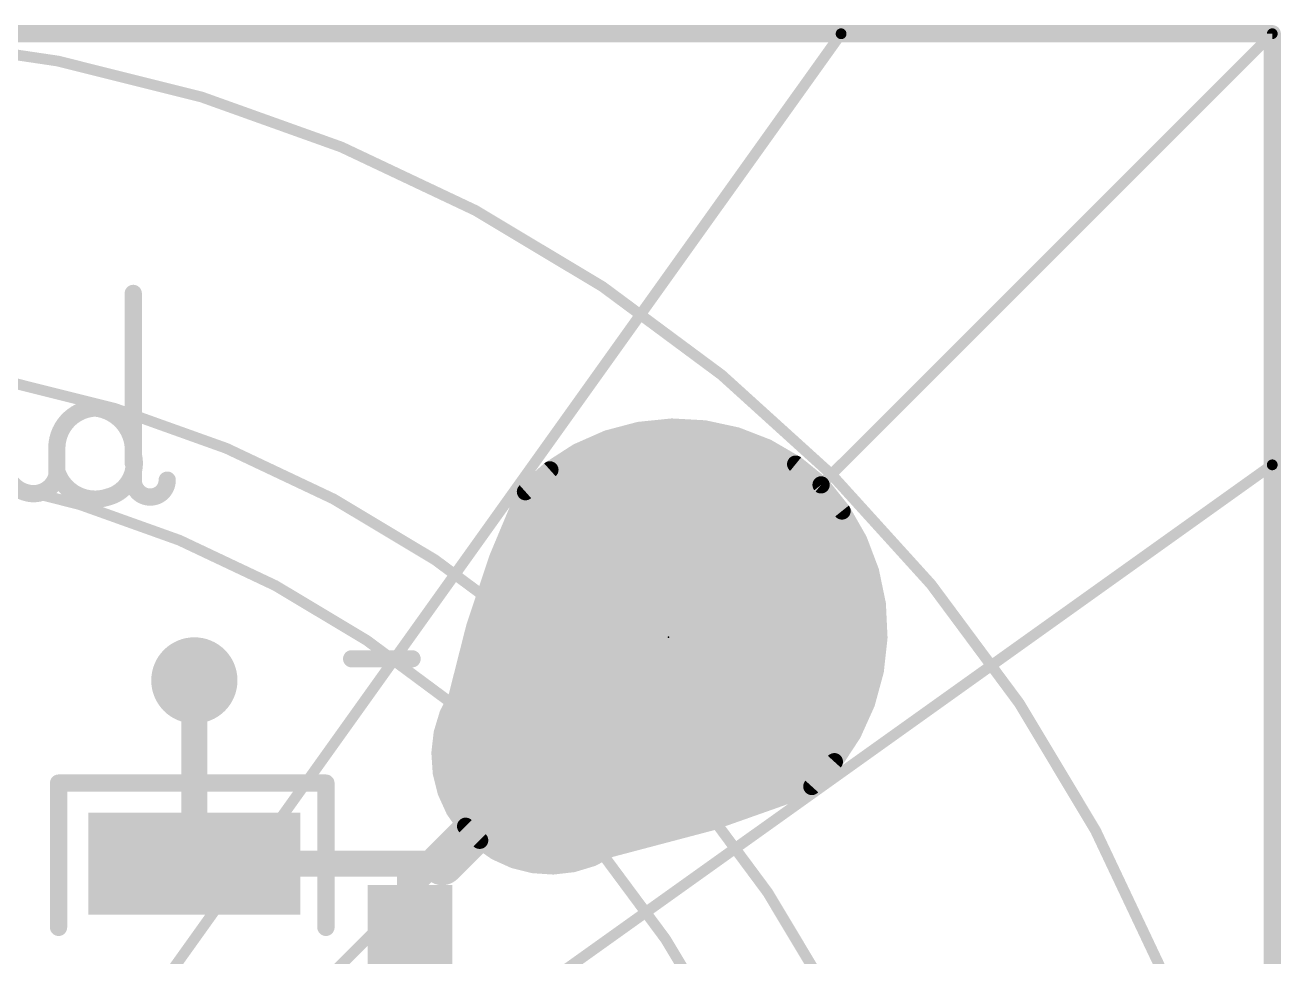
# Model space of a CAD drawing. Extents: x -0.4 to 35.7, y -0.1 to 35.7.
# Drawn here: x 20.87 to 35.66, y 24.68 to 35.66 of the extents above; entities that cross this region are included whole.
import ezdxf

# ---------------------------------------------------------------- set-up
doc = ezdxf.new("R2010")
doc.units = 0
for name, color, linetype in [('1', 12, 'CONTINUOUS'), ('16', 132, 'CONTINUOUS'), ('17', 110, 'CONTINUOUS'), ('18', 110, 'CONTINUOUS'), ('20', 53, 'CONTINUOUS'), ('21', 41, 'CONTINUOUS'), ('23', 53, 'CONTINUOUS'), ('51', 53, 'CONTINUOUS')]:
    doc.layers.add(name, color=color, linetype=linetype)

# ---------------------------------------------------------------- blocks, each defined once
blk = doc.blocks.new('RECT')
blk.add_solid([(-0.5, -0.5), (0.5, -0.5), (-0.5, 0.5), (0.5, 0.5)])
blk = doc.blocks.new('ROUNDP')
at = {"const_width": 0.5}
blk.add_lwpolyline([(0, -0.25, 1), (0, 0.25, 1), (0, -0.25)], format="xyb", dxfattribs=at)
blk = doc.blocks.new('ROUNDV')
at = {"const_width": 0.5}
blk.add_lwpolyline([(0, -0.25, 1), (0, 0.25, 1), (0, -0.25)], format="xyb", dxfattribs=at)

msp = doc.modelspace()

# ---------------------------------------------------------------- linework, layer by layer
at = {"layer": '1'}
for points, const_width in [([(28.1012, 30.8858), (27.7274, 30.7869)], 0.2032), ([(28.4858, 30.9251), (28.1012, 30.8858)], 0.2032), ([(28.1068, 30.8864), (28.9517, 30.8864)], 0.2032), ([(28.8717, 30.9037), (28.4858, 30.9251)], 0.2032), ([(29.2496, 30.8221), (28.8717, 30.9037)], 0.2032), ([(29.6101, 30.6825), (29.2496, 30.8221)], 0.2032), ([(27.7274, 30.7869), (27.3738, 30.6308)], 0.2032), ([(27.4926, 30.6832), (29.6084, 30.6832)], 0.2032), ([(29.9443, 30.4882), (29.6101, 30.6825)], 0.2032), ([(27.3738, 30.6308), (27.0489, 30.4212)], 0.2032), ([(27.0489, 30.4212), (26.7608, 30.1634)], 0.2032), ([(27.1401, 30.48), (29.9544, 30.48)], 0.2032), ([(30.2441, 30.2441), (29.9443, 30.4882)], 0.2032), ([(26.8875, 30.2768), (30.2039, 30.2768)], 0.2032), ([(30.491, 29.9363), (30.2441, 30.2441)], 0.2032), ([(26.7608, 30.1634), (26.4333, 29.38)], 0.2032), ([(26.7233, 30.0736), (30.3808, 30.0736)], 0.2032), ([(30.6867, 29.5938), (30.491, 29.9363)], 0.2032), ([(26.6383, 29.8704), (30.5286, 29.8704)], 0.2032), ([(26.5533, 29.6672), (30.6447, 29.6672)], 0.2032), ([(30.8264, 29.2249), (30.6867, 29.5938)], 0.2032), ([(26.4333, 29.38), (26.1643, 28.5746)], 0.2032), ([(26.4684, 29.464), (30.7358, 29.464)], 0.2032), ([(26.3935, 29.2608), (30.8128, 29.2608)], 0.2032), ([(30.9067, 28.8386), (30.8264, 29.2249)], 0.2032), ([(26.3256, 29.0576), (30.8612, 29.0576)], 0.2032), ([(26.2577, 28.8544), (30.9034, 28.8544)], 0.2032), ([(30.9256, 28.4445), (30.9067, 28.8386)], 0.2032), ([(26.1899, 28.6512), (30.9157, 28.6512)], 0.2032), ([(25.781, 25.781), (28.448, 28.448)], 0.3048), ([(26.1643, 28.5746), (25.9554, 27.7515)], 0.2032), ([(26.1322, 28.448), (30.9254, 28.448)], 0.2032), ([(30.8826, 28.0524), (30.9256, 28.4445)], 0.2032), ([(26.0806, 28.2448), (30.9037, 28.2448)], 0.2032), ([(26.0291, 28.0416), (30.8797, 28.0416)], 0.2032), ([(30.7788, 27.6718), (30.8826, 28.0524)], 0.2032), ([(22.86, 25.78), (22.86, 27.94)], 0.3048), ([(25.9554, 27.7515), (25.8486, 27.5434)], 0.2032), ([(25.9775, 27.8384), (30.8243, 27.8384)], 0.2032), ([(25.8958, 27.6352), (30.7624, 27.6352)], 0.2032), ([(30.6168, 27.3121), (30.7788, 27.6718)], 0.2032), ([(25.8486, 27.5434), (25.7808, 27.3195)], 0.2032), ([(25.8149, 27.432), (30.6708, 27.432)], 0.2032), ([(25.7808, 27.3195), (25.7541, 27.0871)], 0.2032), ([(30.4004, 26.9821), (30.6168, 27.3121)], 0.2032), ([(25.7704, 27.2288), (30.5622, 27.2288)], 0.2032), ([(25.7541, 27.0871), (25.7695, 26.8537)], 0.2032), ([(25.7582, 27.0256), (30.4289, 27.0256)], 0.2032), ([(30.1352, 26.6901), (30.4004, 26.9821)], 0.2032), ([(25.7695, 26.8537), (25.8264, 26.6268)], 0.2032), ([(25.7773, 26.8224), (30.2553, 26.8224)], 0.2032), ([(28.9584, 26.2739), (30.1352, 26.6901)], 0.2032), ([(25.8264, 26.6268), (25.9229, 26.4138)], 0.2032), ([(25.8298, 26.6192), (29.9346, 26.6192)], 0.2032), ([(25.9219, 26.416), (29.3602, 26.416)], 0.2032), ([(25.9229, 26.4138), (26.056, 26.2214)], 0.2032), ([(27.7515, 25.9554), (28.9584, 26.2739)], 0.2032), ([(26.056, 26.2214), (26.2214, 26.056)], 0.2032), ([(26.0647, 26.2128), (28.7269, 26.2128)], 0.2032), ([(26.2214, 26.056), (26.4138, 25.9229)], 0.2032), ([(26.2885, 26.0096), (27.9567, 26.0096)], 0.2032), ([(27.5434, 25.8486), (27.7515, 25.9554)], 0.2032), ([(25.272, 25.78), (22.86, 25.78)], 0.3048), ([(25.273, 25.781), (25.272, 25.78)], 0.3048), ([(25.4, 25.781), (25.273, 25.781)], 0.3048), ([(25.4, 24.98), (25.4, 25.781)], 0.3048), ([(25.4, 25.781), (25.781, 25.781)], 0.3048), ([(26.4138, 25.9229), (26.6268, 25.8264)], 0.2032), ([(26.6268, 25.8264), (26.8537, 25.7695)], 0.2032), ([(26.7065, 25.8064), (27.404, 25.8064)], 0.2032), ([(27.3195, 25.7808), (27.5434, 25.8486)], 0.2032), ([(26.8537, 25.7695), (27.0871, 25.7541)], 0.2032), ([(27.0871, 25.7541), (27.3195, 25.7808)], 0.2032)]:
    msp.add_lwpolyline(points, dxfattribs=dict(at, const_width=const_width))
for points, const_width in [([(28.096, 30.9364, 1), (28.1063, 30.8353)], 0.1016), ([(28.1068, 30.9372, 1), (28.1068, 30.8356)], 0.1016), ([(28.1142, 30.8367, 1), (28.0882, 30.9349)], 0.1016), ([(28.4886, 30.9758, 1), (28.4829, 30.8743)], 0.1016), ([(28.4909, 30.8745, 1), (28.4806, 30.9756)], 0.1016), ([(28.8825, 30.9533, 1), (28.861, 30.854)], 0.1016), ([(28.8689, 30.8529, 1), (28.8746, 30.9544)], 0.1016), ([(28.9517, 30.8356, 1), (28.9517, 30.9372)], 0.1016), ([(29.268, 30.8695, 1), (29.2313, 30.7748)], 0.1016), ([(27.4926, 30.734, 1), (27.4926, 30.6324)], 0.1016), ([(27.7144, 30.836, 1), (27.7404, 30.7378)], 0.1016), ([(27.748, 30.7404, 1), (27.7069, 30.8334)], 0.1016), ([(29.2389, 30.7725, 1), (29.2603, 30.8718)], 0.1016), ([(29.6357, 30.7264, 1), (29.5846, 30.6386)], 0.1016), ([(29.5918, 30.6351, 1), (29.6285, 30.7299)], 0.1016), ([(29.6084, 30.6324, 1), (29.6084, 30.734)], 0.1016), ([(27.3533, 30.6772, 1), (27.3943, 30.5843)], 0.1016), ([(27.4013, 30.5881, 1), (27.3463, 30.6735)], 0.1016), ([(27.0214, 30.4639, 1), (27.0765, 30.3785)], 0.1016), ([(27.0828, 30.3834, 1), (27.0151, 30.4591)], 0.1016), ([(27.1401, 30.5308, 1), (27.1401, 30.4292)], 0.1016), ([(29.9764, 30.5276, 1), (29.9123, 30.4488)], 0.1016), ([(29.9188, 30.4443, 1), (29.9699, 30.5321)], 0.1016), ([(29.9544, 30.4292, 1), (29.9544, 30.5308)], 0.1016), ([(26.8875, 30.3276, 1), (26.8875, 30.226)], 0.1016), ([(30.2837, 30.2758, 1), (30.2044, 30.2123)], 0.1016), ([(30.2039, 30.226, 1), (30.2039, 30.3276)], 0.1016), ([(30.212, 30.2047, 1), (30.2761, 30.2834)], 0.1016), ([(26.727, 30.2013, 1), (26.7947, 30.1256)], 0.1016), ([(26.8077, 30.1438, 1), (26.714, 30.183)], 0.1016), ([(26.7233, 30.1244, 1), (26.7233, 30.0228)], 0.1016), ([(30.3808, 30.0228, 1), (30.3808, 30.1244)], 0.1016), ([(30.5351, 29.9615, 1), (30.4468, 29.9111)], 0.1016), ([(26.6383, 29.9212, 1), (26.6383, 29.8196)], 0.1016), ([(30.4513, 29.9046, 1), (30.5306, 29.9681)], 0.1016), ([(30.5286, 29.8196, 1), (30.5286, 29.9212)], 0.1016), ([(26.5533, 29.718, 1), (26.5533, 29.6164)], 0.1016), ([(30.6447, 29.6164, 1), (30.6447, 29.718)], 0.1016), ([(30.7342, 29.6118, 1), (30.6392, 29.5758)], 0.1016), ([(30.6426, 29.5686, 1), (30.7308, 29.619)], 0.1016), ([(26.3864, 29.3996, 1), (26.4801, 29.3604)], 0.1016), ([(26.4814, 29.3639, 1), (26.3851, 29.3961)], 0.1016), ([(26.4684, 29.5148, 1), (26.4684, 29.4132)], 0.1016), ([(30.7358, 29.4132, 1), (30.7358, 29.5148)], 0.1016), ([(26.3935, 29.3116, 1), (26.3935, 29.21)], 0.1016), ([(30.8761, 29.2352, 1), (30.7767, 29.2145)], 0.1016), ([(30.8128, 29.21, 1), (30.8128, 29.3116)], 0.1016), ([(26.3256, 29.1084, 1), (26.3256, 29.0068)], 0.1016), ([(30.7789, 29.2069, 1), (30.8739, 29.2429)], 0.1016), ([(30.8612, 29.0068, 1), (30.8612, 29.1084)], 0.1016), ([(26.2577, 28.9052, 1), (26.2577, 28.8036)], 0.1016), ([(30.9575, 28.841, 1), (30.856, 28.8362)], 0.1016), ([(30.857, 28.8283, 1), (30.9564, 28.8489)], 0.1016), ([(30.9034, 28.8036, 1), (30.9034, 28.9052)], 0.1016), ([(26.1899, 28.702, 1), (26.1899, 28.6004)], 0.1016), ([(30.9157, 28.6004, 1), (30.9157, 28.702)], 0.1016), ([(26.1161, 28.5907, 1), (26.2125, 28.5585)], 0.1016), ([(26.2135, 28.5621, 1), (26.1151, 28.5871)], 0.1016), ([(28.5019, 28.3941, 1), (28.3941, 28.5019)], 0.1524), ([(26.1322, 28.4988, 1), (26.1322, 28.3972)], 0.1016), ([(30.8749, 28.4421, 1), (30.9763, 28.447)], 0.1016), ([(30.9761, 28.439, 1), (30.8751, 28.4501)], 0.1016), ([(30.9254, 28.3972, 1), (30.9254, 28.4988)], 0.1016), ([(26.0806, 28.2956, 1), (26.0806, 28.194)], 0.1016), ([(30.9037, 28.194, 1), (30.9037, 28.2956)], 0.1016), ([(26.0291, 28.0924, 1), (26.0291, 27.9908)], 0.1016), ([(30.9316, 28.039, 1), (30.8336, 28.0657)], 0.1016), ([(30.8797, 27.9908, 1), (30.8797, 28.0924)], 0.1016), ([(22.9362, 27.94, 1), (22.7838, 27.94)], 0.1524), ([(30.8321, 28.0579, 1), (30.9331, 28.0468)], 0.1016), ([(26.0006, 27.7283, 1), (25.9103, 27.7747)], 0.1016), ([(25.9775, 27.8892, 1), (25.9775, 27.7876)], 0.1016), ([(30.8243, 27.7876, 1), (30.8243, 27.8892)], 0.1016), ([(25.8958, 27.686, 1), (25.8958, 27.5844)], 0.1016), ([(25.9062, 27.764, 1), (26.0047, 27.739)], 0.1016), ([(30.7298, 27.6851, 1), (30.8278, 27.6584)], 0.1016), ([(30.8251, 27.6509, 1), (30.7325, 27.6926)], 0.1016), ([(30.7624, 27.5844, 1), (30.7624, 27.686)], 0.1016), ([(25.8149, 27.4828, 1), (25.8149, 27.3812)], 0.1016), ([(25.8035, 27.5666, 1), (25.8938, 27.5202)], 0.1016), ([(25.8973, 27.5287, 1), (25.8, 27.5581)], 0.1016), ([(30.6708, 27.3812, 1), (30.6708, 27.4828)], 0.1016), ([(25.7322, 27.3343, 1), (25.8294, 27.3048)], 0.1016), ([(25.8313, 27.3137, 1), (25.7303, 27.3253)], 0.1016), ([(30.5704, 27.3329, 1), (30.6631, 27.2912)], 0.1016), ([(30.6592, 27.2842, 1), (30.5743, 27.3399)], 0.1016), ([(25.7704, 27.2796, 1), (25.7704, 27.178)], 0.1016), ([(30.5622, 27.178, 1), (30.5622, 27.2796)], 0.1016), ([(25.8048, 27.0905, 1), (25.7034, 27.0838)], 0.1016), ([(25.7037, 27.0929, 1), (25.8046, 27.0813)], 0.1016), ([(25.7582, 27.0764, 1), (25.7582, 26.9748)], 0.1016), ([(30.438, 26.948, 1), (30.3628, 27.0163)], 0.1016), ([(30.4289, 26.9748, 1), (30.4289, 27.0764)], 0.1016), ([(25.8188, 26.8661, 1), (25.7202, 26.8414)], 0.1016), ([(30.3579, 27.01, 1), (30.4429, 26.9543)], 0.1016), ([(25.7188, 26.8504, 1), (25.8202, 26.8571)], 0.1016), ([(25.7773, 26.8732, 1), (25.7773, 26.7716)], 0.1016), ([(30.1521, 26.6422, 1), (30.1182, 26.738)], 0.1016), ([(30.2553, 26.7716, 1), (30.2553, 26.8732)], 0.1016), ([(25.8726, 26.6478, 1), (25.7801, 26.6059)], 0.1016), ([(25.7771, 26.6145, 1), (25.8756, 26.6392)], 0.1016), ([(25.8298, 26.67, 1), (25.8298, 26.5684)], 0.1016), ([(29.9346, 26.5684, 1), (29.9346, 26.67)], 0.1016), ([(30.0976, 26.7243, 1), (30.1728, 26.656)], 0.1016), ([(25.9219, 26.4668, 1), (25.9219, 26.3652)], 0.1016), ([(25.9647, 26.4427, 1), (25.8811, 26.3849)], 0.1016), ([(25.8766, 26.3928, 1), (25.9692, 26.4348)], 0.1016), ([(29.3602, 26.3652, 1), (29.3602, 26.4668)], 0.1016), ([(28.9415, 26.3218, 1), (28.9753, 26.226)], 0.1016), ([(28.9714, 26.2248, 1), (28.9454, 26.323)], 0.1016), ([(26.092, 26.2574, 1), (26.0201, 26.1855)], 0.1016), ([(26.0647, 26.2636, 1), (26.0647, 26.162)], 0.1016), ([(26.0143, 26.1925, 1), (26.0978, 26.2504)], 0.1016), ([(28.7269, 26.162, 1), (28.7269, 26.2636)], 0.1016), ([(26.2504, 26.0978, 1), (26.1925, 26.0143)], 0.1016), ([(26.1855, 26.0201, 1), (26.2574, 26.092)], 0.1016), ([(26.2885, 26.0604, 1), (26.2885, 25.9588)], 0.1016), ([(27.7385, 26.0046, 1), (27.7645, 25.9063)], 0.1016), ([(27.7747, 25.9103, 1), (27.7283, 26.0006)], 0.1016), ([(27.9567, 25.9588, 1), (27.9567, 26.0604)], 0.1016), ([(22.86, 25.8562, 1), (22.86, 25.7038)], 0.1524), ([(25.2181, 25.8339, 1), (25.3259, 25.7261)], 0.1524), ([(25.273, 25.8572, 1), (25.273, 25.7048)], 0.1524), ([(25.3269, 25.7271, 1), (25.2191, 25.8349)], 0.1524), ([(25.272, 25.7038, 1), (25.272, 25.8562)], 0.1524), ([(25.4762, 25.781, 1), (25.3238, 25.781)], 0.1524), ([(25.4, 25.8572, 1), (25.4, 25.7048)], 0.1524), ([(25.4, 25.7048, 1), (25.4, 25.8572)], 0.1524), ([(25.7271, 25.8349, 1), (25.8349, 25.7271)], 0.1524), ([(25.781, 25.7048, 1), (25.781, 25.8572)], 0.1524), ([(26.4348, 25.9692, 1), (26.3928, 25.8766)], 0.1016), ([(26.3849, 25.8811, 1), (26.4427, 25.9647)], 0.1016), ([(26.6392, 25.8756, 1), (26.6145, 25.7771)], 0.1016), ([(26.6059, 25.7801, 1), (26.6478, 25.8726)], 0.1016), ([(26.7065, 25.8572, 1), (26.7065, 25.7556)], 0.1016), ([(27.404, 25.7556, 1), (27.404, 25.8572)], 0.1016), ([(27.5202, 25.8938, 1), (27.5666, 25.8035)], 0.1016), ([(27.5581, 25.8, 1), (27.5287, 25.8973)], 0.1016), ([(22.7838, 25.78, 1), (22.9362, 25.78)], 0.1524), ([(26.8571, 25.8202, 1), (26.8504, 25.7188)], 0.1016), ([(26.8414, 25.7202, 1), (26.8661, 25.8188)], 0.1016), ([(27.0813, 25.8046, 1), (27.0929, 25.7037)], 0.1016), ([(27.0838, 25.7034, 1), (27.0905, 25.8048)], 0.1016), ([(27.3048, 25.8294, 1), (27.3343, 25.7322)], 0.1016), ([(27.3253, 25.7303, 1), (27.3137, 25.8313)], 0.1016), ([(25.3238, 24.98, 1), (25.4762, 24.98)], 0.1524)]:
    msp.add_lwpolyline(points, format="xyb", dxfattribs=dict(at, const_width=const_width))
at = {"layer": '16'}
for points, const_width in [([(0, 35.56), (35.56, 35.56)], 0.2032), ([(35.56, 35.56), (35.56, 0)], 0.2032), ([(27.7274, 30.7869), (28.1012, 30.8859)], 0.2032), ([(28.1012, 30.8859), (28.4858, 30.9251)], 0.2032), ([(28.1064, 30.8864), (28.9519, 30.8864)], 0.2032), ([(28.4858, 30.9251), (28.8717, 30.9037)], 0.2032), ([(28.8717, 30.9037), (29.2496, 30.8222)], 0.2032), ([(29.2496, 30.8222), (29.6101, 30.6825)], 0.2032), ([(27.3738, 30.6308), (27.7274, 30.7869)], 0.2032), ([(27.4925, 30.6832), (29.6084, 30.6832)], 0.2032), ([(29.6101, 30.6825), (29.9443, 30.4882)], 0.2032), ([(27.0489, 30.4212), (27.3738, 30.6308)], 0.2032), ([(26.7608, 30.1634), (27.0489, 30.4212)], 0.2032), ([(27.14, 30.48), (29.9545, 30.48)], 0.2032), ([(29.9443, 30.4882), (30.2441, 30.2441)], 0.2032), ([(26.8875, 30.2768), (30.2039, 30.2768)], 0.2032), ([(30.2441, 30.2441), (30.4909, 29.9363)], 0.2032), ([(26.4333, 29.38), (26.7608, 30.1634)], 0.2032), ([(26.7233, 30.0736), (30.3808, 30.0736)], 0.2032), ([(30.4909, 29.9363), (30.6867, 29.5938)], 0.2032), ([(26.6383, 29.8704), (30.5286, 29.8704)], 0.2032), ([(26.5533, 29.6672), (30.6447, 29.6672)], 0.2032), ([(30.6867, 29.5938), (30.8264, 29.2249)], 0.2032), ([(26.1643, 28.5746), (26.4333, 29.38)], 0.2032), ([(26.4684, 29.464), (30.7358, 29.464)], 0.2032), ([(26.3934, 29.2608), (30.8128, 29.2608)], 0.2032), ([(30.8264, 29.2249), (30.9067, 28.8386)], 0.2032), ([(26.3256, 29.0576), (30.8611, 29.0576)], 0.2032), ([(26.2577, 28.8544), (30.9034, 28.8544)], 0.2032), ([(30.9067, 28.8386), (30.9256, 28.4445)], 0.2032), ([(26.1899, 28.6512), (30.9157, 28.6512)], 0.2032), ([(28.448, 28.448), (25.781, 25.781)], 0.508), ([(25.9554, 27.7515), (26.1643, 28.5746)], 0.2032), ([(26.1322, 28.448), (30.9254, 28.448)], 0.2032), ([(30.9256, 28.4445), (30.8826, 28.0524)], 0.2032), ([(26.0806, 28.2448), (30.9037, 28.2448)], 0.2032), ([(26.0291, 28.0416), (30.8796, 28.0416)], 0.2032), ([(30.8826, 28.0524), (30.7788, 27.6718)], 0.2032), ([(25.8486, 27.5434), (25.9554, 27.7515)], 0.2032), ([(25.9775, 27.8384), (30.8242, 27.8384)], 0.2032), ([(25.8958, 27.6352), (30.7623, 27.6352)], 0.2032), ([(30.7788, 27.6718), (30.6167, 27.3121)], 0.2032), ([(25.7808, 27.3195), (25.8486, 27.5434)], 0.2032), ([(25.8149, 27.432), (30.6708, 27.432)], 0.2032), ([(25.7541, 27.0871), (25.7808, 27.3195)], 0.2032), ([(30.6167, 27.3121), (30.4004, 26.9822)], 0.2032), ([(25.7704, 27.2288), (30.5621, 27.2288)], 0.2032), ([(25.7695, 26.8537), (25.7541, 27.0871)], 0.2032), ([(25.7582, 27.0256), (30.4289, 27.0256)], 0.2032), ([(30.4004, 26.9822), (30.1352, 26.6901)], 0.2032), ([(25.8264, 26.6268), (25.7695, 26.8537)], 0.2032), ([(25.7773, 26.8224), (30.2553, 26.8224)], 0.2032), ([(30.1352, 26.6901), (28.9584, 26.2739)], 0.2032), ([(25.9229, 26.4138), (25.8264, 26.6268)], 0.2032), ([(25.8298, 26.6192), (29.9346, 26.6192)], 0.2032), ([(25.9219, 26.416), (29.3602, 26.416)], 0.2032), ([(26.056, 26.2214), (25.9229, 26.4138)], 0.2032), ([(28.9584, 26.2739), (27.7515, 25.9554)], 0.2032), ([(26.2214, 26.056), (26.056, 26.2214)], 0.2032), ([(26.0647, 26.2128), (28.7269, 26.2128)], 0.2032), ([(26.4138, 25.9229), (26.2214, 26.056)], 0.2032), ([(26.2886, 26.0096), (27.9567, 26.0096)], 0.2032), ([(27.7515, 25.9554), (27.5434, 25.8486)], 0.2032), ([(26.6268, 25.8264), (26.4138, 25.9229)], 0.2032), ([(26.8537, 25.7695), (26.6268, 25.8264)], 0.2032), ([(26.7065, 25.8064), (27.404, 25.8064)], 0.2032), ([(27.5434, 25.8486), (27.3195, 25.7808)], 0.2032), ([(27.0871, 25.7541), (26.8537, 25.7695)], 0.2032), ([(27.3195, 25.7808), (27.0871, 25.7541)], 0.2032)]:
    msp.add_lwpolyline(points, dxfattribs=dict(at, const_width=const_width))
for points, const_width in [([(35.6108, 35.56, 1), (35.5092, 35.56)], 0.1016), ([(35.56, 35.5092, 1), (35.56, 35.6108)], 0.1016), ([(28.096, 30.9364, 1), (28.1063, 30.8353)], 0.1016), ([(28.1064, 30.9372, 1), (28.1064, 30.8356)], 0.1016), ([(28.1142, 30.8368, 1), (28.0882, 30.935)], 0.1016), ([(28.4886, 30.9758, 1), (28.4829, 30.8744)], 0.1016), ([(28.4909, 30.8746, 1), (28.4806, 30.9756)], 0.1016), ([(28.8825, 30.9534, 1), (28.861, 30.854)], 0.1016), ([(28.8689, 30.853, 1), (28.8746, 30.9544)], 0.1016), ([(28.9519, 30.8356, 1), (28.9519, 30.9372)], 0.1016), ([(29.268, 30.8695, 1), (29.2313, 30.7748)], 0.1016), ([(27.4925, 30.734, 1), (27.4925, 30.6324)], 0.1016), ([(27.7144, 30.8361, 1), (27.7404, 30.7378)], 0.1016), ([(27.748, 30.7405, 1), (27.7069, 30.8334)], 0.1016), ([(29.2389, 30.7725, 1), (29.2604, 30.8718)], 0.1016), ([(29.6357, 30.7265, 1), (29.5846, 30.6386)], 0.1016), ([(29.5918, 30.6352, 1), (29.6285, 30.7299)], 0.1016), ([(29.6084, 30.6324, 1), (29.6084, 30.734)], 0.1016), ([(27.3533, 30.6773, 1), (27.3943, 30.5843)], 0.1016), ([(27.4013, 30.5881, 1), (27.3463, 30.6735)], 0.1016), ([(27.0214, 30.4639, 1), (27.0765, 30.3785)], 0.1016), ([(27.0828, 30.3834, 1), (27.0151, 30.4591)], 0.1016), ([(27.14, 30.5308, 1), (27.14, 30.4292)], 0.1016), ([(29.9764, 30.5276, 1), (29.9123, 30.4489)], 0.1016), ([(29.9188, 30.4443, 1), (29.9699, 30.5322)], 0.1016), ([(29.9545, 30.4292, 1), (29.9545, 30.5308)], 0.1016), ([(26.8875, 30.3276, 1), (26.8875, 30.226)], 0.1016), ([(30.2837, 30.2758, 1), (30.2044, 30.2123)], 0.1016), ([(30.2039, 30.226, 1), (30.2039, 30.3276)], 0.1016), ([(30.212, 30.2047, 1), (30.2761, 30.2834)], 0.1016), ([(26.727, 30.2013, 1), (26.7947, 30.1256)], 0.1016), ([(26.8077, 30.1438, 1), (26.714, 30.183)], 0.1016), ([(26.7233, 30.1244, 1), (26.7233, 30.0228)], 0.1016), ([(30.3808, 30.0228, 1), (30.3808, 30.1244)], 0.1016), ([(30.535, 29.9615, 1), (30.4468, 29.9111)], 0.1016), ([(26.6383, 29.9212, 1), (26.6383, 29.8196)], 0.1016), ([(30.4513, 29.9045, 1), (30.5306, 29.9681)], 0.1016), ([(30.5286, 29.8196, 1), (30.5286, 29.9212)], 0.1016), ([(26.5533, 29.718, 1), (26.5533, 29.6164)], 0.1016), ([(30.6447, 29.6164, 1), (30.6447, 29.718)], 0.1016), ([(30.7342, 29.6118, 1), (30.6391, 29.5758)], 0.1016), ([(30.6425, 29.5686, 1), (30.7308, 29.619)], 0.1016), ([(26.3864, 29.3996, 1), (26.4801, 29.3604)], 0.1016), ([(26.4814, 29.3639, 1), (26.3851, 29.3961)], 0.1016), ([(26.4684, 29.5148, 1), (26.4684, 29.4132)], 0.1016), ([(30.7358, 29.4132, 1), (30.7358, 29.5148)], 0.1016), ([(26.3934, 29.3116, 1), (26.3934, 29.21)], 0.1016), ([(30.8761, 29.2352, 1), (30.7766, 29.2145)], 0.1016), ([(30.8128, 29.21, 1), (30.8128, 29.3116)], 0.1016), ([(26.3256, 29.1084, 1), (26.3256, 29.0068)], 0.1016), ([(30.7789, 29.2069, 1), (30.8739, 29.2428)], 0.1016), ([(30.8611, 29.0068, 1), (30.8611, 29.1084)], 0.1016), ([(26.2577, 28.9052, 1), (26.2577, 28.8036)], 0.1016), ([(30.9574, 28.841, 1), (30.8559, 28.8362)], 0.1016), ([(30.8569, 28.8283, 1), (30.9564, 28.8489)], 0.1016), ([(30.9034, 28.8036, 1), (30.9034, 28.9052)], 0.1016), ([(26.1899, 28.702, 1), (26.1899, 28.6004)], 0.1016), ([(30.9157, 28.6004, 1), (30.9157, 28.702)], 0.1016), ([(26.1161, 28.5907, 1), (26.2125, 28.5585)], 0.1016), ([(26.2135, 28.5621, 1), (26.1151, 28.5871)], 0.1016), ([(28.5378, 28.3582, 1), (28.3582, 28.5378)], 0.254), ([(26.1322, 28.4988, 1), (26.1322, 28.3972)], 0.1016), ([(30.8748, 28.4421, 1), (30.9763, 28.447)], 0.1016), ([(30.9761, 28.439, 1), (30.8751, 28.4501)], 0.1016), ([(30.9254, 28.3972, 1), (30.9254, 28.4988)], 0.1016), ([(26.0806, 28.2956, 1), (26.0806, 28.194)], 0.1016), ([(30.9037, 28.194, 1), (30.9037, 28.2956)], 0.1016), ([(26.0291, 28.0924, 1), (26.0291, 27.9908)], 0.1016), ([(30.9316, 28.039, 1), (30.8336, 28.0657)], 0.1016), ([(30.8796, 27.9908, 1), (30.8796, 28.0924)], 0.1016), ([(30.8321, 28.0579, 1), (30.9331, 28.0468)], 0.1016), ([(26.0006, 27.7283, 1), (25.9103, 27.7747)], 0.1016), ([(25.9775, 27.8892, 1), (25.9775, 27.7876)], 0.1016), ([(30.8242, 27.7876, 1), (30.8242, 27.8892)], 0.1016), ([(25.8958, 27.686, 1), (25.8958, 27.5844)], 0.1016), ([(25.9062, 27.764, 1), (26.0047, 27.739)], 0.1016), ([(30.7298, 27.6851, 1), (30.8278, 27.6584)], 0.1016), ([(30.8251, 27.6509, 1), (30.7325, 27.6926)], 0.1016), ([(30.7623, 27.5844, 1), (30.7623, 27.686)], 0.1016), ([(25.8149, 27.4828, 1), (25.8149, 27.3812)], 0.1016), ([(25.8035, 27.5666, 1), (25.8938, 27.5202)], 0.1016), ([(25.8973, 27.5287, 1), (25.8, 27.5581)], 0.1016), ([(30.6708, 27.3812, 1), (30.6708, 27.4828)], 0.1016), ([(25.7322, 27.3343, 1), (25.8294, 27.3048)], 0.1016), ([(25.8313, 27.3137, 1), (25.7303, 27.3253)], 0.1016), ([(30.5704, 27.3329, 1), (30.6631, 27.2912)], 0.1016), ([(30.6592, 27.2842, 1), (30.5743, 27.3399)], 0.1016), ([(25.7704, 27.2796, 1), (25.7704, 27.178)], 0.1016), ([(30.5621, 27.178, 1), (30.5621, 27.2796)], 0.1016), ([(25.8048, 27.0905, 1), (25.7034, 27.0838)], 0.1016), ([(25.7037, 27.0929, 1), (25.8046, 27.0813)], 0.1016), ([(25.7582, 27.0764, 1), (25.7582, 26.9748)], 0.1016), ([(30.438, 26.948, 1), (30.3628, 27.0163)], 0.1016), ([(30.4289, 26.9748, 1), (30.4289, 27.0764)], 0.1016), ([(25.8188, 26.8661, 1), (25.7202, 26.8414)], 0.1016), ([(30.3579, 27.01, 1), (30.4429, 26.9543)], 0.1016), ([(25.7188, 26.8504, 1), (25.8202, 26.8571)], 0.1016), ([(25.7773, 26.8732, 1), (25.7773, 26.7716)], 0.1016), ([(30.1521, 26.6422, 1), (30.1182, 26.738)], 0.1016), ([(30.2553, 26.7716, 1), (30.2553, 26.8732)], 0.1016), ([(25.8726, 26.6478, 1), (25.7801, 26.6059)], 0.1016), ([(25.7771, 26.6145, 1), (25.8756, 26.6392)], 0.1016), ([(25.8298, 26.67, 1), (25.8298, 26.5684)], 0.1016), ([(29.9346, 26.5684, 1), (29.9346, 26.67)], 0.1016), ([(30.0976, 26.7243, 1), (30.1728, 26.656)], 0.1016), ([(25.9219, 26.4668, 1), (25.9219, 26.3652)], 0.1016), ([(25.9647, 26.4427, 1), (25.8811, 26.3849)], 0.1016), ([(25.8766, 26.3928, 1), (25.9692, 26.4348)], 0.1016), ([(29.3602, 26.3652, 1), (29.3602, 26.4668)], 0.1016), ([(28.9415, 26.3218, 1), (28.9753, 26.226)], 0.1016), ([(28.9714, 26.2248, 1), (28.9454, 26.323)], 0.1016), ([(26.092, 26.2574, 1), (26.0201, 26.1855)], 0.1016), ([(26.0647, 26.2636, 1), (26.0647, 26.162)], 0.1016), ([(26.0143, 26.1925, 1), (26.0978, 26.2504)], 0.1016), ([(28.7269, 26.162, 1), (28.7269, 26.2636)], 0.1016), ([(26.2504, 26.0978, 1), (26.1925, 26.0143)], 0.1016), ([(26.1855, 26.0201, 1), (26.2574, 26.092)], 0.1016), ([(26.2886, 26.0604, 1), (26.2886, 25.9588)], 0.1016), ([(27.7385, 26.0046, 1), (27.7645, 25.9063)], 0.1016), ([(27.7747, 25.9103, 1), (27.7283, 26.0006)], 0.1016), ([(27.9567, 25.9588, 1), (27.9567, 26.0604)], 0.1016), ([(25.6912, 25.8708, 1), (25.8708, 25.6912)], 0.254), ([(26.4348, 25.9692, 1), (26.3928, 25.8766)], 0.1016), ([(26.3849, 25.8811, 1), (26.4427, 25.9647)], 0.1016), ([(26.6392, 25.8756, 1), (26.6145, 25.7771)], 0.1016), ([(26.6059, 25.7801, 1), (26.6478, 25.8726)], 0.1016), ([(26.7065, 25.8572, 1), (26.7065, 25.7556)], 0.1016), ([(27.404, 25.7556, 1), (27.404, 25.8572)], 0.1016), ([(27.5202, 25.8938, 1), (27.5666, 25.8035)], 0.1016), ([(27.5581, 25.8, 1), (27.5287, 25.8973)], 0.1016), ([(26.8571, 25.8202, 1), (26.8504, 25.7188)], 0.1016), ([(26.8414, 25.7202, 1), (26.8661, 25.8188)], 0.1016), ([(27.0813, 25.8046, 1), (27.0929, 25.7037)], 0.1016), ([(27.0838, 25.7034, 1), (27.0905, 25.8048)], 0.1016), ([(27.3048, 25.8294, 1), (27.3343, 25.7322)], 0.1016), ([(27.3253, 25.7303, 1), (27.3137, 25.8313)], 0.1016)]:
    msp.add_lwpolyline(points, format="xyb", dxfattribs=dict(at, const_width=const_width))
at = {"layer": '20', "const_width": 0.127}
msp.add_lwpolyline([(17.78, -0.02, 1), (17.78, 35.58, 1), (17.78, -0.02)], format="xyb", dxfattribs=at)
at = {"layer": '21', "const_width": 0.2032}
for points in [[(22.14, 30.5), (22.14, 32.5)], [(21.24, 30.4), (21.24, 30.65)], [(21.24, 30.35), (21.24, 30.4)], [(22.14, 30.4), (22.14, 30.3)], [(24.7132, 28.1945), (25.425, 28.1945)], [(21.26, 25.03), (21.26, 26.73)], [(21.26, 26.73), (24.41, 26.73)], [(24.41, 26.73), (24.41, 25.03)]]:
    msp.add_lwpolyline(points, dxfattribs=at)
at = {"layer": '21'}
for points, const_width in [([(22.1908, 32.5, 1), (22.0892, 32.5)], 0.1016), ([(21.69, 31.15, 0.4142), (21.24, 30.65)], 0.2032), ([(22.14, 30.6, 0.4142), (21.69, 31.15)], 0.2032), ([(21.6951, 31.2005, 1), (21.6849, 31.0995)], 0.1016), ([(21.6927, 31.0993, 1), (21.6873, 31.2007)], 0.1016), ([(20.64, 30.55, 0.4142), (20.89, 30.15)], 0.2032), ([(21.2908, 30.65, 1), (21.1892, 30.65)], 0.1016), ([(21.1893, 30.6473, 1), (21.2907, 30.6527)], 0.1016), ([(22.14, 30.4, 0.1231), (22.14, 30.6)], 0.2032), ([(22.1893, 30.6123, 1), (22.0907, 30.5877)], 0.1016), ([(22.0895, 30.6051, 1), (22.1905, 30.5949)], 0.1016), ([(21.2908, 30.4, 1), (21.1892, 30.4)], 0.1016), ([(21.24, 30.4, 0.4142), (21.84, 30.1)], 0.2032), ([(21.2882, 30.4161, 1), (21.1918, 30.3839)], 0.1016), ([(21.84, 30.1, 0.277), (22.14, 30.4)], 0.2032), ([(22.0892, 30.5, 1), (22.1908, 30.5)], 0.1016), ([(22.1908, 30.4, 1), (22.0892, 30.4)], 0.1016), ([(22.1893, 30.3877, 1), (22.0907, 30.4123)], 0.1016), ([(20.89, 30.15, 0.4142), (21.24, 30.35)], 0.2032), ([(21.1892, 30.4, 1), (21.2908, 30.4)], 0.1016), ([(21.1892, 30.35, 1), (21.2908, 30.35)], 0.1016), ([(21.289, 30.3366, 1), (21.191, 30.3634)], 0.1016), ([(22.0907, 30.4123, 1), (22.1893, 30.3877)], 0.1016), ([(22.14, 30.3, 0.4142), (22.34, 30.1)], 0.2032), ([(22.1908, 30.3, 1), (22.0892, 30.3)], 0.1016), ([(22.0892, 30.3, 1), (22.1908, 30.3)], 0.1016), ([(22.34, 30.1, 0.4142), (22.54, 30.3)], 0.2032), ([(22.5908, 30.3, 1), (22.4892, 30.3)], 0.1016), ([(20.9034, 30.199, 1), (20.8766, 30.101)], 0.1016), ([(20.8786, 30.1005, 1), (20.9014, 30.1995)], 0.1016), ([(21.8277, 30.1493, 1), (21.8523, 30.0507)], 0.1016), ([(21.8561, 30.0518, 1), (21.8239, 30.1482)], 0.1016), ([(22.34, 30.1508, 1), (22.34, 30.0492)], 0.1016), ([(22.34, 30.0492, 1), (22.34, 30.1508)], 0.1016), ([(24.7132, 28.2453, 1), (24.7132, 28.1437)], 0.1016), ([(25.425, 28.1437, 1), (25.425, 28.2453)], 0.1016), ([(21.3108, 26.73, 1), (21.2092, 26.73)], 0.1016), ([(21.26, 26.7808, 1), (21.26, 26.6792)], 0.1016), ([(24.4608, 26.73, 1), (24.3592, 26.73)], 0.1016), ([(24.41, 26.6792, 1), (24.41, 26.7808)], 0.1016), ([(21.2092, 25.03, 1), (21.3108, 25.03)], 0.1016), ([(24.3592, 25.03, 1), (24.4608, 25.03)], 0.1016)]:
    msp.add_lwpolyline(points, format="xyb", dxfattribs=dict(at, const_width=const_width))
at = {"layer": '23'}
msp.add_point((28.448, 28.448), dxfattribs=at)
at = {"layer": '51', "const_width": 0.127}
for points in [[(30.48, 35.56), (17.78, 35.56)], [(17.78, 17.78), (35.56, 35.56)], [(30.48, 35.56), (17.78, 17.78)], [(35.56, 35.56), (30.48, 35.56)], [(35.56, 30.48), (35.56, 35.56)], [(17.78, 17.78), (35.56, 30.48)], [(35.56, 17.78), (35.56, 30.48)]]:
    msp.add_lwpolyline(points, dxfattribs=at)
at = {"layer": '51'}
for points, const_width in [([(30.48, 35.5918, 1), (30.48, 35.5282)], 0.0635), ([(30.5058, 35.5415, 1), (30.4542, 35.5785)], 0.0635), ([(30.48, 35.5282, 1), (30.48, 35.5918)], 0.0635), ([(35.5918, 35.56, 1), (35.5282, 35.56)], 0.0635), ([(35.5825, 35.5375, 1), (35.5375, 35.5825)], 0.0635), ([(35.56, 35.5282, 1), (35.56, 35.5918)], 0.0635), ([(17.8, 3.3357, 1), (17.8, 31.7563, 1), (17.8, 3.3357)], 0.127), ([(17.8, 5.0367, 1), (17.8, 30.5633, 1), (17.8, 5.0367)], 0.127), ([(35.5918, 30.48, 1), (35.5282, 30.48)], 0.0635), ([(35.5282, 30.48, 1), (35.5918, 30.48)], 0.0635), ([(35.5785, 30.4542, 1), (35.5415, 30.5058)], 0.0635)]:
    msp.add_lwpolyline(points, format="xyb", dxfattribs=dict(at, const_width=const_width))

# ---------------------------------------------------------------- block references
at = {"layer": '1', "xscale": 2.5, "yscale": 1.2}
msp.add_blockref('RECT', (22.86, 25.78), dxfattribs=at)
at = {"layer": '1', "xscale": 1.1, "rotation": 90}
msp.add_blockref('RECT', (25.4, 24.98), dxfattribs=at)
at = {"layer": '17', "xscale": 3.81, "yscale": 3.81, "rotation": 225}
msp.add_blockref('ROUNDP', (28.448, 28.448), dxfattribs=at)
msp.add_blockref('ROUNDP', (28.448, 28.448), dxfattribs=at)
at = {"layer": '18', "xscale": 1.016, "yscale": 1.016}
msp.add_blockref('ROUNDV', (22.86, 27.94), dxfattribs=at)
msp.add_blockref('ROUNDV', (22.86, 27.94), dxfattribs=at)
at = {"layer": '51', "xscale": 0.5001, "yscale": 0.95, "rotation": 90}
msp.add_blockref('RECT', (25.3949, 24.7103), dxfattribs=at)

doc.saveas('drawing.dxf')
